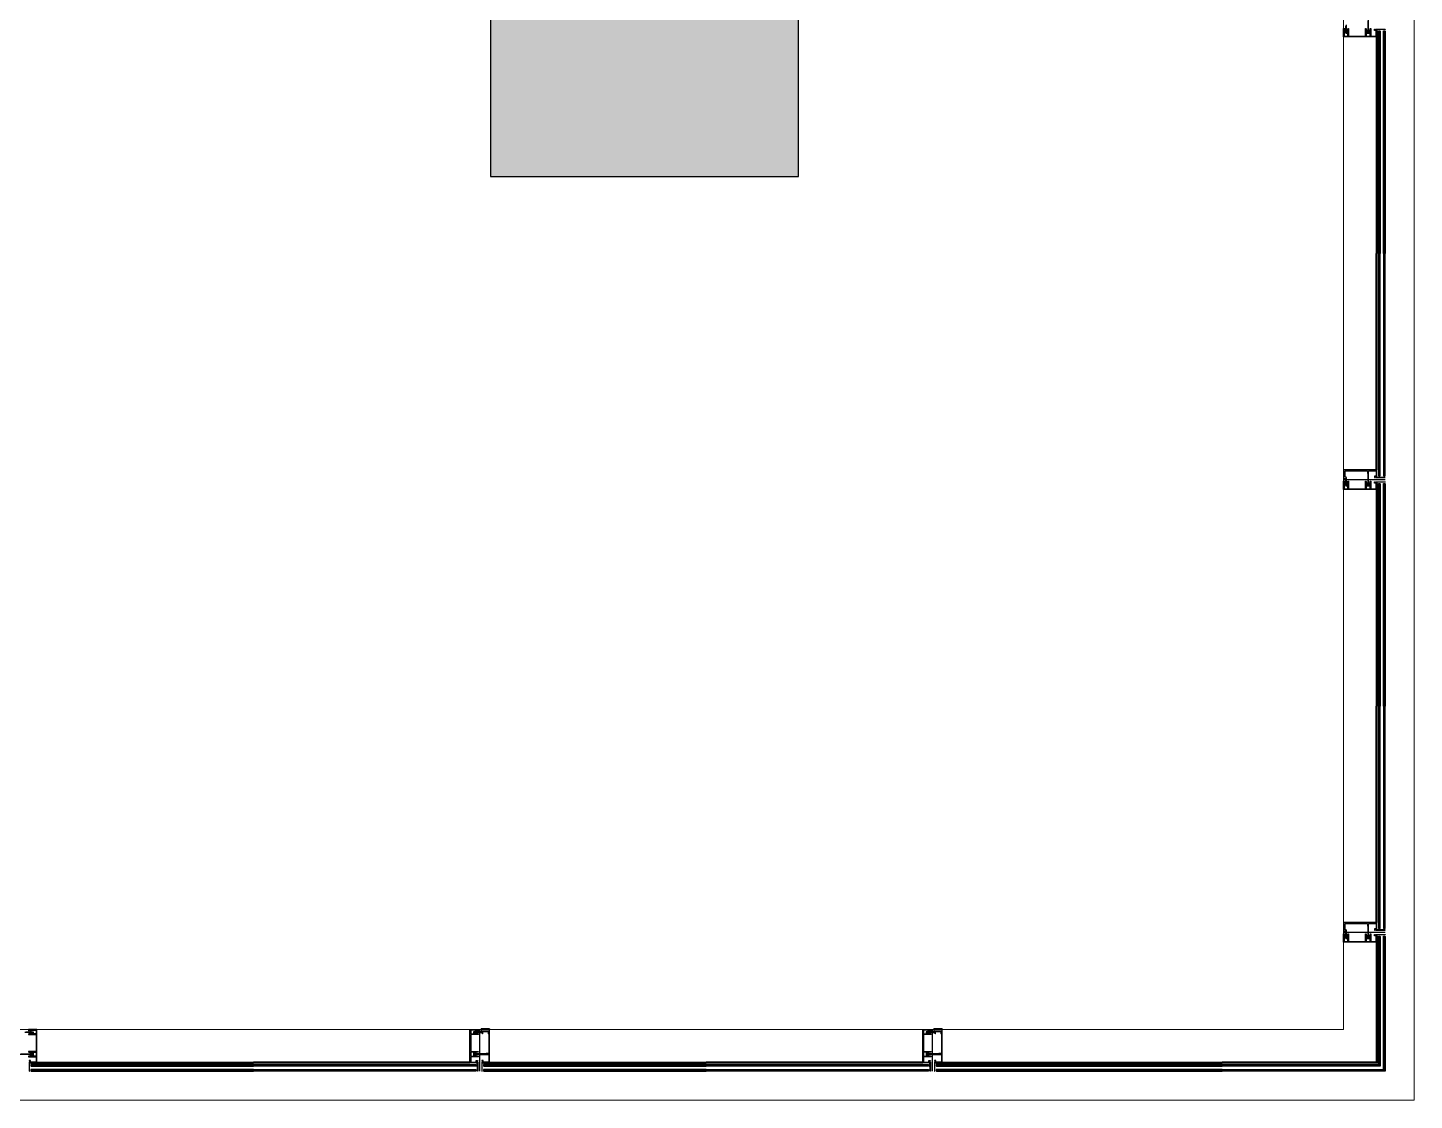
# Model space of a CAD drawing. Header units: metres. Extents: x -224 to -134.4, y 547 to 608.8.
# Drawn here: x -146.93 to -142.428, y 562.469 to 565.952 of the extents above; entities that cross this region are included whole.
import ezdxf

# ---------------------------------------------------------------- set-up
doc = ezdxf.new("R2010")
doc.units = ezdxf.units.M
doc.header["$MEASUREMENT"] = 0
doc.linetypes.add('CENTER', pattern=[50.8, 31.75, -6.35, 6.35, -6.35])
doc.linetypes.add('HIDDEN', pattern=[0.375, 0.25, -0.125])
for name, color, linetype, lineweight in [('06-11-2019 CRUX', 3, 'Continuous', 0), ('A-SELL', 8, 'Continuous', 0), ('CRUX- COLUMN', 6, 'Continuous', 25)]:
    doc.layers.add(name, color=color, linetype=linetype, lineweight=lineweight)
for name, color, linetype in [('A - DOOR', 5, 'Continuous'), ('An Alum', 11, 'Continuous'), ('An Center Line', 1, 'CENTER'), ('An Extra', 8, 'Continuous'), ('An Glass', 5, 'Continuous'), ('GLASS', 142, 'Continuous')]:
    doc.layers.add(name, color=color, linetype=linetype)

# ---------------------------------------------------------------- blocks, each defined once
blk = doc.blocks.new('A$C57D73779')
at = {"layer": 'CRUX- COLUMN', "lineweight": 0}
h = blk.add_hatch(color=129, dxfattribs=at)
h.dxf.hatch_style = 1
h.paths.add_polyline_path([(44.4372, -26.0706), (45.4372, -26.0706), (45.4372, -25.0706), (44.4372, -25.0706)])
at = {"layer": 'CRUX- COLUMN'}
blk.add_lwpolyline([(44.4372, -26.0706), (45.4372, -26.0706), (45.4372, -25.0706), (44.4372, -25.0706)], close=True, dxfattribs=at)
blk = doc.blocks.new('ffgffg')
at = {"color": 8}
for p, q in [((-217.4702, 328.7011), (-217.4688, 328.7011)), ((-217.4688, 328.7083), (-217.4511, 328.7083)), ((-217.4511, 328.7011), (-217.4498, 328.7012)), ((-216.0002, 328.7011), (-215.9989, 328.7011)), ((-215.9989, 328.7083), (-215.9812, 328.7083)), ((-215.9812, 328.7011), (-215.9799, 328.7012))]:
    blk.add_line(p, q, dxfattribs=at)
for points in [[(-217.4498, 328.7012), (-217.4498, 328.71), (-217.4702, 328.71), (-217.4702, 328.7011)], [(-217.4511, 328.7011), (-217.4512, 328.7087), (-217.4688, 328.7087), (-217.4688, 328.7011)], [(-215.9799, 328.7012), (-215.9799, 328.71), (-216.0002, 328.71), (-216.0002, 328.7011)], [(-215.9812, 328.7011), (-215.9812, 328.7087), (-215.9989, 328.7087), (-215.9989, 328.7011)]]:
    blk.add_lwpolyline(points, dxfattribs=at)
at = {"layer": 'An Alum', "color": 8, "linetype": 'HIDDEN', "ltscale": 25}
for p, q in [((-218.8848, 331.9391), (-218.8848, 331.2357)), ((-218.8821, 331.9391), (-218.8821, 331.2357)), ((-218.8848, 330.5323), (-218.8848, 331.2357)), ((-218.8821, 330.5323), (-218.8821, 331.2357)), ((-218.8848, 330.4692), (-218.8848, 329.7658)), ((-218.8821, 330.4692), (-218.8821, 329.7658)), ((-218.8848, 329.0624), (-218.8848, 329.7658)), ((-218.8821, 329.0624), (-218.8821, 329.7658)), ((-218.8848, 328.9992), (-218.8848, 328.6064)), ((-218.8821, 328.9992), (-218.8821, 328.6091)), ((-218.8848, 328.6064), (-218.3816, 328.6064)), ((-218.8821, 328.6091), (-218.3816, 328.6091)), ((-217.4726, 328.6091), (-218.3816, 328.6091)), ((-217.4726, 328.6064), (-218.3816, 328.6064)), ((-217.4095, 328.6091), (-216.7061, 328.6091)), ((-217.4095, 328.6064), (-216.7061, 328.6064)), ((-216.0027, 328.6091), (-216.7061, 328.6091)), ((-216.0027, 328.6064), (-216.7061, 328.6064)), ((-215.9395, 328.6091), (-215.2362, 328.6091)), ((-215.9395, 328.6064), (-215.2362, 328.6064)), ((-214.5328, 328.6091), (-215.2362, 328.6091)), ((-214.5328, 328.6064), (-215.2362, 328.6064))]:
    blk.add_line(p, q, dxfattribs=at)
at = {"layer": 'An Alum', "color": 8, "ltscale": 25}
for p, q in [((-218.8839, 331.9391), (-218.8839, 331.2357)), ((-218.8839, 330.5323), (-218.8839, 331.2357)), ((-218.8839, 330.4692), (-218.8839, 329.7658)), ((-218.8839, 329.0624), (-218.8839, 329.7658)), ((-218.8839, 328.9992), (-218.8839, 328.6073)), ((-218.8839, 328.6073), (-218.3816, 328.6073)), ((-217.4726, 328.6073), (-218.3816, 328.6073)), ((-217.4095, 328.6073), (-216.7061, 328.6073)), ((-216.0027, 328.6073), (-216.7061, 328.6073)), ((-215.9395, 328.6073), (-215.2362, 328.6073)), ((-214.5328, 328.6073), (-215.2362, 328.6073))]:
    blk.add_line(p, q, dxfattribs=at)
at = {"layer": 'An Alum', "color": 8}
for points in [[(-218.7829, 331.9743), (-218.7829, 331.9522, -0.414214), (-218.7847, 331.9504), (-218.7869, 331.9504, -0.414214), (-218.7874, 331.9508), (-218.7874, 331.9531, -0.414214), (-218.7869, 331.9535), (-218.7864, 331.9535, -0.483507), (-218.7861, 331.9532), (-218.7864, 331.9519, 0.487733), (-218.7863, 331.9517), (-218.7847, 331.9517), (-218.7847, 331.958), (-218.7863, 331.958, 0.487733), (-218.7864, 331.9578), (-218.7861, 331.9566, -0.483507), (-218.7864, 331.9562), (-218.7869, 331.9562, -0.414214), (-218.7874, 331.9567), (-218.7874, 331.9594, -0.414214), (-218.7869, 331.9598), (-218.7856, 331.9598, 0.414214), (-218.7851, 331.9603), (-218.7851, 331.9779, -0.414214)], [(-218.8548, 331.9909), (-218.8548, 331.9594), (-218.8526, 331.9594, -0.414214), (-218.8521, 331.9589), (-218.8521, 331.9567, -0.414214), (-218.8526, 331.9562), (-218.8531, 331.9562, -0.4835), (-218.8534, 331.9566), (-218.8531, 331.9578, 0.485622), (-218.8532, 331.958), (-218.8548, 331.958), (-218.8548, 331.9517), (-218.8532, 331.9517, 0.487733), (-218.8531, 331.9519), (-218.8534, 331.9532, -0.4835), (-218.8531, 331.9535), (-218.8526, 331.9535, -0.414214), (-218.8521, 331.9531), (-218.8521, 331.9513, -0.414214), (-218.853, 331.9504), (-218.8589, 331.9504, -0.414214), (-218.8598, 331.9513), (-218.8598, 331.9531, -0.414214), (-218.8593, 331.9535), (-218.8588, 331.9535, -0.4835), (-218.8585, 331.9532), (-218.8588, 331.9519, 0.487733), (-218.8586, 331.9517), (-218.8571, 331.9517), (-218.8571, 331.958), (-218.8586, 331.958, 0.485614), (-218.8588, 331.9578), (-218.8585, 331.9566, -0.4835), (-218.8588, 331.9562), (-218.8593, 331.9562, -0.414214), (-218.8598, 331.9567), (-218.8598, 331.9589, -0.414214), (-218.8593, 331.9594), (-218.8571, 331.9594), (-218.8571, 331.9995, 0.414214)], [(-218.8816, 330.512), (-218.8769, 330.512), (-218.8769, 330.5079, -0.414214), (-218.8773, 330.5075), (-218.8787, 330.5075, -0.414214), (-218.8792, 330.5079), (-218.8792, 330.5086, -0.414214), (-218.8789, 330.5088), (-218.878, 330.5088), (-218.878, 330.5107, 0.414214), (-218.8784, 330.5111), (-218.8822, 330.5111, 0.414214), (-218.8826, 330.5107), (-218.8826, 330.5088), (-218.8816, 330.5088, -0.414214), (-218.8814, 330.5086), (-218.8814, 330.5079, -0.414214), (-218.8819, 330.5075), (-218.911, 330.5075), (-218.911, 330.5084), (-218.8839, 330.5088), (-218.8839, 330.5088), (-218.8839, 330.5314), (-218.8844, 330.5314, -1), (-218.8844, 330.5323), (-218.7766, 330.5323, -0.414214), (-218.7757, 330.5314), (-218.7757, 330.5061, -0.414214), (-218.7766, 330.5052), (-218.782, 330.5052, 0.414214), (-218.7829, 330.5043), (-218.7829, 330.4822, -0.414214), (-218.7847, 330.4804), (-218.7869, 330.4804, -0.414214), (-218.7874, 330.4809), (-218.7874, 330.4831, -0.414214), (-218.7869, 330.4836), (-218.7864, 330.4836, -0.483507), (-218.7861, 330.4833), (-218.7864, 330.482, 0.487733), (-218.7863, 330.4818), (-218.7847, 330.4818), (-218.7847, 330.4881), (-218.7863, 330.4881, 0.487733), (-218.7864, 330.4879), (-218.7861, 330.4866, -0.483507), (-218.7864, 330.4863), (-218.7869, 330.4863, -0.414214), (-218.7874, 330.4867), (-218.7874, 330.4895, -0.414214), (-218.7869, 330.4899), (-218.7856, 330.4899, 0.414214), (-218.7851, 330.4904), (-218.7851, 330.5079, -0.414214), (-218.7842, 330.5088), (-218.782, 330.5088, 0.414214), (-218.7811, 330.5097), (-218.7811, 330.5296, 0.414214), (-218.7815, 330.53), (-218.803, 330.53), (-218.8035, 330.5307), (-218.804, 330.53), (-218.8391, 330.53), (-218.8396, 330.5307), (-218.8401, 330.53), (-218.8535, 330.53, 0.414214), (-218.8539, 330.5296), (-218.8539, 330.5219), (-218.8548, 330.521), (-218.8548, 330.4895), (-218.8526, 330.4895, -0.414214), (-218.8521, 330.489), (-218.8521, 330.4867, -0.414214), (-218.8526, 330.4863), (-218.8531, 330.4863, -0.4835), (-218.8534, 330.4866), (-218.8531, 330.4879, 0.485622), (-218.8532, 330.4881), (-218.8548, 330.4881), (-218.8548, 330.4818), (-218.8532, 330.4818, 0.487733), (-218.8531, 330.482), (-218.8534, 330.4833, -0.4835), (-218.8531, 330.4836), (-218.8526, 330.4836, -0.414214), (-218.8521, 330.4831), (-218.8521, 330.4813, -0.414214), (-218.853, 330.4804), (-218.8589, 330.4804, -0.414214), (-218.8598, 330.4813), (-218.8598, 330.4831, -0.414214), (-218.8593, 330.4836), (-218.8588, 330.4836, -0.4835), (-218.8585, 330.4833), (-218.8588, 330.482, 0.487733), (-218.8586, 330.4818), (-218.8571, 330.4818), (-218.8571, 330.4881), (-218.8586, 330.4881, 0.485614), (-218.8588, 330.4879), (-218.8585, 330.4866, -0.4835), (-218.8588, 330.4863), (-218.8593, 330.4863, -0.414214), (-218.8598, 330.4867), (-218.8598, 330.489, -0.414214), (-218.8593, 330.4895), (-218.8571, 330.4895), (-218.8571, 330.5296, 0.414214), (-218.8575, 330.53), (-218.8707, 330.53), (-218.8712, 330.5307), (-218.8717, 330.53), (-218.8816, 330.53), (-218.8816, 330.512)], [(-218.8816, 329.0421), (-218.8769, 329.0421), (-218.8769, 329.038, -0.414214), (-218.8773, 329.0376), (-218.8787, 329.0376, -0.414214), (-218.8792, 329.038), (-218.8792, 329.0387, -0.414214), (-218.8789, 329.0389), (-218.878, 329.0389), (-218.878, 329.0408, 0.414214), (-218.8784, 329.0412), (-218.8822, 329.0412, 0.414214), (-218.8826, 329.0408), (-218.8826, 329.0389), (-218.8816, 329.0389, -0.414214), (-218.8814, 329.0387), (-218.8814, 329.038, -0.414214), (-218.8819, 329.0376), (-218.911, 329.0376), (-218.911, 329.0385), (-218.8839, 329.0389), (-218.8839, 329.0389), (-218.8839, 329.0615), (-218.8844, 329.0615, -1), (-218.8844, 329.0624), (-218.7766, 329.0624, -0.414214), (-218.7757, 329.0615), (-218.7757, 329.0362, -0.414214), (-218.7766, 329.0353), (-218.782, 329.0353, 0.414214), (-218.7829, 329.0344), (-218.7829, 329.0123, -0.414214), (-218.7847, 329.0105), (-218.7869, 329.0105, -0.414214), (-218.7874, 329.011), (-218.7874, 329.0132, -0.414214), (-218.7869, 329.0137), (-218.7864, 329.0137, -0.483507), (-218.7861, 329.0133), (-218.7864, 329.0121, 0.487733), (-218.7863, 329.0119), (-218.7847, 329.0119), (-218.7847, 329.0182), (-218.7863, 329.0182, 0.487733), (-218.7864, 329.0179), (-218.7861, 329.0167, -0.483507), (-218.7864, 329.0164), (-218.7869, 329.0164, -0.414214), (-218.7874, 329.0168), (-218.7874, 329.0195, -0.414214), (-218.7869, 329.02), (-218.7856, 329.02, 0.414214), (-218.7851, 329.0204), (-218.7851, 329.038, -0.414214), (-218.7842, 329.0389), (-218.782, 329.0389, 0.414214), (-218.7811, 329.0398), (-218.7811, 329.0597, 0.414214), (-218.7815, 329.0601), (-218.803, 329.0601), (-218.8035, 329.0608), (-218.804, 329.0601), (-218.8391, 329.0601), (-218.8396, 329.0608), (-218.8401, 329.0601), (-218.8535, 329.0601, 0.414214), (-218.8539, 329.0597), (-218.8539, 329.052), (-218.8548, 329.0511), (-218.8548, 329.0195), (-218.8526, 329.0195, -0.414214), (-218.8521, 329.0191), (-218.8521, 329.0168, -0.414214), (-218.8526, 329.0164), (-218.8531, 329.0164, -0.4835), (-218.8534, 329.0167), (-218.8531, 329.0179, 0.485622), (-218.8532, 329.0182), (-218.8548, 329.0182), (-218.8548, 329.0119), (-218.8532, 329.0119, 0.487733), (-218.8531, 329.0121), (-218.8534, 329.0133, -0.4835), (-218.8531, 329.0137), (-218.8526, 329.0137, -0.414214), (-218.8521, 329.0132), (-218.8521, 329.0114, -0.414214), (-218.853, 329.0105), (-218.8589, 329.0105, -0.414214), (-218.8598, 329.0114), (-218.8598, 329.0132, -0.414214), (-218.8593, 329.0137), (-218.8588, 329.0137, -0.4835), (-218.8585, 329.0133), (-218.8588, 329.0121, 0.487733), (-218.8586, 329.0119), (-218.8571, 329.0119), (-218.8571, 329.0182), (-218.8586, 329.0182, 0.485614), (-218.8588, 329.0179), (-218.8585, 329.0167, -0.4835), (-218.8588, 329.0164), (-218.8593, 329.0164, -0.414214), (-218.8598, 329.0168), (-218.8598, 329.0191, -0.414214), (-218.8593, 329.0195), (-218.8571, 329.0195), (-218.8571, 329.0597, 0.414214), (-218.8575, 329.0601), (-218.8707, 329.0601), (-218.8712, 329.0608), (-218.8717, 329.0601), (-218.8816, 329.0601), (-218.8816, 329.0421)], [(-217.4523, 328.6095), (-217.4523, 328.6143), (-217.4483, 328.6143, -0.414214), (-217.4478, 328.6138), (-217.4478, 328.6124, -0.414214), (-217.4483, 328.612), (-217.4489, 328.612, -0.414214), (-217.4492, 328.6122), (-217.4492, 328.6131), (-217.4511, 328.6131, 0.414214), (-217.4514, 328.6128), (-217.4514, 328.609, 0.414214), (-217.4511, 328.6086), (-217.4492, 328.6086), (-217.4492, 328.6095, -0.414214), (-217.4489, 328.6097), (-217.4483, 328.6097, -0.414214), (-217.4478, 328.6093), (-217.4478, 328.5802), (-217.4487, 328.5802), (-217.4492, 328.6073), (-217.4492, 328.6073), (-217.4717, 328.6073), (-217.4717, 328.6068, -1), (-217.4726, 328.6068), (-217.4726, 328.7146, -0.414214), (-217.4717, 328.7155), (-217.4465, 328.7155, -0.414214), (-217.4456, 328.7146), (-217.4456, 328.7092, 0.414214), (-217.4447, 328.7083), (-217.4226, 328.7083, -0.414214), (-217.4207, 328.7065), (-217.4207, 328.7042, -0.414214), (-217.4212, 328.7038), (-217.4235, 328.7038, -0.414214), (-217.4239, 328.7042), (-217.4239, 328.7048, -0.483507), (-217.4236, 328.705), (-217.4223, 328.7047, 0.487733), (-217.4221, 328.7049), (-217.4221, 328.7065), (-217.4284, 328.7065), (-217.4284, 328.7049, 0.487733), (-217.4282, 328.7047), (-217.4269, 328.705, -0.483507), (-217.4266, 328.7048), (-217.4266, 328.7042, -0.414214), (-217.4271, 328.7038), (-217.4298, 328.7038, -0.414214), (-217.4302, 328.7042), (-217.4302, 328.7056, 0.414214), (-217.4307, 328.706), (-217.4483, 328.706, -0.414214), (-217.4492, 328.7069), (-217.4492, 328.7092, 0.414214), (-217.4501, 328.7101), (-217.4699, 328.7101, 0.414214), (-217.4704, 328.7096), (-217.4704, 328.6882), (-217.471, 328.6876), (-217.4704, 328.6871), (-217.4704, 328.6521), (-217.471, 328.6516), (-217.4704, 328.651), (-217.4704, 328.6377, 0.414214), (-217.4699, 328.6372), (-217.4622, 328.6372), (-217.4613, 328.6363), (-217.4298, 328.6363), (-217.4298, 328.6386, -0.414214), (-217.4293, 328.6391), (-217.4271, 328.6391, -0.414214), (-217.4266, 328.6386), (-217.4266, 328.6381, -0.4835), (-217.4269, 328.6378), (-217.4282, 328.6381, 0.485622), (-217.4284, 328.6379), (-217.4284, 328.6363), (-217.4221, 328.6363), (-217.4221, 328.6379, 0.487733), (-217.4223, 328.6381), (-217.4236, 328.6378, -0.4835), (-217.4239, 328.6381), (-217.4239, 328.6386, -0.414214), (-217.4235, 328.6391), (-217.4216, 328.6391, -0.414214), (-217.4207, 328.6381), (-217.4207, 328.6323, -0.414214), (-217.4216, 328.6314), (-217.4235, 328.6314, -0.414214), (-217.4239, 328.6318), (-217.4239, 328.6324, -0.4835), (-217.4236, 328.6326), (-217.4223, 328.6323, 0.487733), (-217.4221, 328.6325), (-217.4221, 328.6341), (-217.4284, 328.6341), (-217.4284, 328.6325, 0.485614), (-217.4282, 328.6323), (-217.4269, 328.6326, -0.4835), (-217.4266, 328.6324), (-217.4266, 328.6318, -0.414214), (-217.4271, 328.6314), (-217.4293, 328.6314, -0.414214), (-217.4298, 328.6318), (-217.4298, 328.6341), (-217.4699, 328.6341, 0.414214), (-217.4704, 328.6336), (-217.4704, 328.6205), (-217.471, 328.62), (-217.4704, 328.6195), (-217.4704, 328.6095), (-217.4523, 328.6095)], [(-215.9824, 328.6095), (-215.9824, 328.6143), (-215.9783, 328.6143, -0.414214), (-215.9779, 328.6138), (-215.9779, 328.6124, -0.414214), (-215.9783, 328.612), (-215.979, 328.612, -0.414214), (-215.9792, 328.6122), (-215.9792, 328.6131), (-215.9811, 328.6131, 0.414214), (-215.9815, 328.6128), (-215.9815, 328.609, 0.414214), (-215.9811, 328.6086), (-215.9792, 328.6086), (-215.9792, 328.6095, -0.414214), (-215.979, 328.6097), (-215.9783, 328.6097, -0.414214), (-215.9779, 328.6093), (-215.9779, 328.5802), (-215.9788, 328.5802), (-215.9792, 328.6073), (-215.9792, 328.6073), (-216.0018, 328.6073), (-216.0018, 328.6068, -1), (-216.0027, 328.6068), (-216.0027, 328.7146, -0.414214), (-216.0018, 328.7155), (-215.9765, 328.7155, -0.414214), (-215.9756, 328.7146), (-215.9756, 328.7092, 0.414214), (-215.9747, 328.7083), (-215.9526, 328.7083, -0.414214), (-215.9508, 328.7065), (-215.9508, 328.7042, -0.414214), (-215.9513, 328.7038), (-215.9535, 328.7038, -0.414214), (-215.954, 328.7042), (-215.954, 328.7048, -0.483507), (-215.9536, 328.705), (-215.9524, 328.7047, 0.487733), (-215.9522, 328.7049), (-215.9522, 328.7065), (-215.9585, 328.7065), (-215.9585, 328.7049, 0.487733), (-215.9583, 328.7047), (-215.957, 328.705, -0.483507), (-215.9567, 328.7048), (-215.9567, 328.7042, -0.414214), (-215.9571, 328.7038), (-215.9598, 328.7038, -0.414214), (-215.9603, 328.7042), (-215.9603, 328.7056, 0.414214), (-215.9607, 328.706), (-215.9783, 328.706, -0.414214), (-215.9792, 328.7069), (-215.9792, 328.7092, 0.414214), (-215.9801, 328.7101), (-216, 328.7101, 0.414214), (-216.0004, 328.7096), (-216.0004, 328.6882), (-216.0011, 328.6876), (-216.0004, 328.6871), (-216.0004, 328.6521), (-216.0011, 328.6516), (-216.0004, 328.651), (-216.0004, 328.6377, 0.414214), (-216, 328.6372), (-215.9923, 328.6372), (-215.9914, 328.6363), (-215.9598, 328.6363), (-215.9598, 328.6386, -0.414214), (-215.9594, 328.6391), (-215.9571, 328.6391, -0.414214), (-215.9567, 328.6386), (-215.9567, 328.6381, -0.4835), (-215.957, 328.6378), (-215.9583, 328.6381, 0.485622), (-215.9585, 328.6379), (-215.9585, 328.6363), (-215.9522, 328.6363), (-215.9522, 328.6379, 0.487733), (-215.9524, 328.6381), (-215.9536, 328.6378, -0.4835), (-215.954, 328.6381), (-215.954, 328.6386, -0.414214), (-215.9535, 328.6391), (-215.9517, 328.6391, -0.414214), (-215.9508, 328.6381), (-215.9508, 328.6323, -0.414214), (-215.9517, 328.6314), (-215.9535, 328.6314, -0.414214), (-215.954, 328.6318), (-215.954, 328.6324, -0.4835), (-215.9536, 328.6326), (-215.9524, 328.6323, 0.487733), (-215.9522, 328.6325), (-215.9522, 328.6341), (-215.9585, 328.6341), (-215.9585, 328.6325, 0.485614), (-215.9583, 328.6323), (-215.957, 328.6326, -0.4835), (-215.9567, 328.6324), (-215.9567, 328.6318, -0.414214), (-215.9571, 328.6314), (-215.9594, 328.6314, -0.414214), (-215.9598, 328.6318), (-215.9598, 328.6341), (-216, 328.6341, 0.414214), (-216.0004, 328.6336), (-216.0004, 328.6205), (-216.0011, 328.62), (-216.0004, 328.6195), (-216.0004, 328.6095), (-215.9824, 328.6095)], [(-214.4976, 328.7083), (-214.5197, 328.7083, 0.414214), (-214.5215, 328.7065), (-214.5215, 328.7042, 0.414214), (-214.521, 328.7038), (-214.5188, 328.7038, 0.414214), (-214.5183, 328.7042), (-214.5183, 328.7048, 0.483507), (-214.5187, 328.705), (-214.5199, 328.7047, -0.487733), (-214.5201, 328.7049), (-214.5201, 328.7065), (-214.5138, 328.7065), (-214.5138, 328.7049, -0.487733), (-214.514, 328.7047), (-214.5153, 328.705, 0.483507), (-214.5156, 328.7048), (-214.5156, 328.7042, 0.414214), (-214.5152, 328.7038), (-214.5125, 328.7038, 0.414214), (-214.512, 328.7042), (-214.512, 328.7056, -0.414214), (-214.5116, 328.706), (-214.494, 328.706, 0.414214)], [(-214.4809, 328.6363), (-214.5125, 328.6363), (-214.5125, 328.6386, 0.414214), (-214.5129, 328.6391), (-214.5152, 328.6391, 0.414214), (-214.5156, 328.6386), (-214.5156, 328.6381, 0.4835), (-214.5153, 328.6378), (-214.514, 328.6381, -0.485622), (-214.5138, 328.6379), (-214.5138, 328.6363), (-214.5201, 328.6363), (-214.5201, 328.6379, -0.487733), (-214.5199, 328.6381), (-214.5187, 328.6378, 0.4835), (-214.5183, 328.6381), (-214.5183, 328.6386, 0.414214), (-214.5188, 328.6391), (-214.5206, 328.6391, 0.414214), (-214.5215, 328.6381), (-214.5215, 328.6323, 0.414214), (-214.5206, 328.6314), (-214.5188, 328.6314, 0.414214), (-214.5183, 328.6318), (-214.5183, 328.6324, 0.4835), (-214.5187, 328.6326), (-214.5199, 328.6323, -0.487733), (-214.5201, 328.6325), (-214.5201, 328.6341), (-214.5138, 328.6341), (-214.5138, 328.6325, -0.485614), (-214.514, 328.6323), (-214.5153, 328.6326, 0.4835), (-214.5156, 328.6324), (-214.5156, 328.6318, 0.414214), (-214.5152, 328.6314), (-214.5129, 328.6314, 0.414214), (-214.5125, 328.6318), (-214.5125, 328.6341), (-214.4723, 328.6341, -0.414214)]]:
    blk.add_lwpolyline(points, format="xyb", dxfattribs=at)
for points in [[(-218.8839, 331.94), (-218.8844, 331.94, 1), (-218.8844, 331.9391), (-218.7766, 331.9391, 0.414214), (-218.7757, 331.94), (-218.7757, 331.9652, 0.414214), (-218.7766, 331.9661), (-218.7802, 331.9661, 0.414214), (-218.7806, 331.9657), (-218.7806, 331.9634, 0.414214), (-218.7802, 331.963), (-218.7796, 331.963, 0.483507), (-218.7794, 331.9633), (-218.7797, 331.9646, -0.003419), (-218.7797, 331.9646), (-218.7797, 331.9648), (-218.7779, 331.9648), (-218.7779, 331.9585), (-218.7795, 331.9585, -0.487733), (-218.7797, 331.9587), (-218.7794, 331.9599, 0.483507), (-218.7796, 331.9603), (-218.7802, 331.9603, 0.414214), (-218.7806, 331.9598), (-218.7806, 331.9571, 0.414214), (-218.7802, 331.9567), (-218.7784, 331.9567, -0.414214), (-218.7779, 331.9562), (-218.7779, 331.9418, -0.414214), (-218.7784, 331.9413), (-218.7892, 331.9413, -0.414214), (-218.7896, 331.9418), (-218.7896, 331.9634, 0.065543), (-218.7897, 331.9639), (-218.7901, 331.9653, 1), (-218.7923, 331.9647), (-218.792, 331.9636, -0.065543), (-218.7919, 331.9631), (-218.7919, 331.9418, -0.414214), (-218.7923, 331.9413), (-218.803, 331.9413), (-218.8035, 331.9407), (-218.804, 331.9413), (-218.8391, 331.9413), (-218.8396, 331.9407), (-218.8401, 331.9413), (-218.8471, 331.9413, -0.414214), (-218.8476, 331.9418), (-218.8476, 331.9631, -0.065543), (-218.8475, 331.9636), (-218.8472, 331.9647, 1), (-218.8494, 331.9653), (-218.8498, 331.9639, 0.065543), (-218.8499, 331.9634), (-218.8499, 331.9418, -0.414214), (-218.8503, 331.9413), (-218.8616, 331.9413, -0.414214), (-218.862, 331.9418), (-218.862, 331.9634, 0.065543), (-218.8621, 331.9639), (-218.8625, 331.9653, 1), (-218.8647, 331.9647), (-218.8643, 331.9636, -0.065543), (-218.8643, 331.9631), (-218.8643, 331.9418, -0.414214), (-218.8647, 331.9413), (-218.8707, 331.9413), (-218.8712, 331.9407), (-218.8717, 331.9413), (-218.8816, 331.9413), (-218.8816, 331.9594), (-218.8769, 331.9594), (-218.8769, 331.9634, 0.414214), (-218.8773, 331.9639), (-218.8787, 331.9639, 0.414214), (-218.8792, 331.9634), (-218.8792, 331.9628, 0.414214), (-218.8789, 331.9625), (-218.878, 331.9625), (-218.878, 331.9606, -0.414214), (-218.8784, 331.9603), (-218.8822, 331.9603, -0.414214), (-218.8826, 331.9606), (-218.8826, 331.9625), (-218.8816, 331.9625, 0.414214), (-218.8814, 331.9628), (-218.8814, 331.9634, 0.414214), (-218.8819, 331.9639), (-218.911, 331.9639), (-218.911, 331.963), (-218.8839, 331.9625), (-218.8839, 331.9594)], [(-218.8839, 330.4701), (-218.8844, 330.4701, 1), (-218.8844, 330.4692), (-218.7766, 330.4692, 0.414214), (-218.7757, 330.4701), (-218.7757, 330.4953, 0.414214), (-218.7766, 330.4962), (-218.7802, 330.4962, 0.414214), (-218.7806, 330.4958), (-218.7806, 330.4935, 0.414214), (-218.7802, 330.4931), (-218.7796, 330.4931, 0.483507), (-218.7794, 330.4934), (-218.7797, 330.4946, -0.003419), (-218.7797, 330.4946), (-218.7797, 330.4949), (-218.7779, 330.4949), (-218.7779, 330.4885), (-218.7795, 330.4885, -0.487733), (-218.7797, 330.4888), (-218.7794, 330.49, 0.483507), (-218.7796, 330.4904), (-218.7802, 330.4904, 0.414214), (-218.7806, 330.4899), (-218.7806, 330.4872, 0.414214), (-218.7802, 330.4867), (-218.7784, 330.4867, -0.414214), (-218.7779, 330.4863), (-218.7779, 330.4719, -0.414214), (-218.7784, 330.4714), (-218.7892, 330.4714, -0.414214), (-218.7896, 330.4719), (-218.7896, 330.4935, 0.065543), (-218.7897, 330.4939), (-218.7901, 330.4954, 1), (-218.7923, 330.4948), (-218.792, 330.4936, -0.065543), (-218.7919, 330.4932), (-218.7919, 330.4719, -0.414214), (-218.7923, 330.4714), (-218.803, 330.4714), (-218.8035, 330.4707), (-218.804, 330.4714), (-218.8391, 330.4714), (-218.8396, 330.4707), (-218.8401, 330.4714), (-218.8471, 330.4714, -0.414214), (-218.8476, 330.4719), (-218.8476, 330.4932, -0.065543), (-218.8475, 330.4936), (-218.8472, 330.4948, 1), (-218.8494, 330.4954), (-218.8498, 330.4939, 0.065543), (-218.8499, 330.4935), (-218.8499, 330.4719, -0.414214), (-218.8503, 330.4714), (-218.8616, 330.4714, -0.414214), (-218.862, 330.4719), (-218.862, 330.4935, 0.065543), (-218.8621, 330.4939), (-218.8625, 330.4954, 1), (-218.8647, 330.4948), (-218.8643, 330.4936, -0.065543), (-218.8643, 330.4932), (-218.8643, 330.4719, -0.414214), (-218.8647, 330.4714), (-218.8707, 330.4714), (-218.8712, 330.4707), (-218.8717, 330.4714), (-218.8816, 330.4714), (-218.8816, 330.4894), (-218.8769, 330.4894), (-218.8769, 330.4935, 0.414214), (-218.8773, 330.494), (-218.8787, 330.494, 0.414214), (-218.8792, 330.4935), (-218.8792, 330.4928, 0.414214), (-218.8789, 330.4926), (-218.878, 330.4926), (-218.878, 330.4907, -0.414214), (-218.8784, 330.4903), (-218.8822, 330.4903, -0.414214), (-218.8826, 330.4907), (-218.8826, 330.4926), (-218.8816, 330.4926, 0.414214), (-218.8814, 330.4928), (-218.8814, 330.4935, 0.414214), (-218.8819, 330.494), (-218.911, 330.494), (-218.911, 330.4931), (-218.8839, 330.4926), (-218.8839, 330.4894)], [(-218.8839, 329.0001), (-218.8844, 329.0001, 1), (-218.8844, 328.9992), (-218.7766, 328.9992, 0.414214), (-218.7757, 329.0001), (-218.7757, 329.0254, 0.414214), (-218.7766, 329.0263), (-218.7802, 329.0263, 0.414214), (-218.7806, 329.0258), (-218.7806, 329.0236, 0.414214), (-218.7802, 329.0231), (-218.7796, 329.0231, 0.483507), (-218.7794, 329.0235), (-218.7797, 329.0247, -0.003419), (-218.7797, 329.0247), (-218.7797, 329.0249), (-218.7779, 329.0249), (-218.7779, 329.0186), (-218.7795, 329.0186, -0.487733), (-218.7797, 329.0188), (-218.7794, 329.0201, 0.483507), (-218.7796, 329.0204), (-218.7802, 329.0204, 0.414214), (-218.7806, 329.02), (-218.7806, 329.0173, 0.414214), (-218.7802, 329.0168), (-218.7784, 329.0168, -0.414214), (-218.7779, 329.0164), (-218.7779, 329.0019, -0.414214), (-218.7784, 329.0015), (-218.7892, 329.0015, -0.414214), (-218.7896, 329.0019), (-218.7896, 329.0235, 0.065543), (-218.7897, 329.024), (-218.7901, 329.0255, 1), (-218.7923, 329.0249), (-218.792, 329.0237, -0.065543), (-218.7919, 329.0233), (-218.7919, 329.0019, -0.414214), (-218.7923, 329.0015), (-218.803, 329.0015), (-218.8035, 329.0008), (-218.804, 329.0015), (-218.8391, 329.0015), (-218.8396, 329.0008), (-218.8401, 329.0015), (-218.8471, 329.0015, -0.414214), (-218.8476, 329.0019), (-218.8476, 329.0233, -0.065543), (-218.8475, 329.0237), (-218.8472, 329.0249, 1), (-218.8494, 329.0255), (-218.8498, 329.024, 0.065543), (-218.8499, 329.0235), (-218.8499, 329.0019, -0.414214), (-218.8503, 329.0015), (-218.8616, 329.0015, -0.414214), (-218.862, 329.0019), (-218.862, 329.0235, 0.065543), (-218.8621, 329.024), (-218.8625, 329.0255, 1), (-218.8647, 329.0249), (-218.8643, 329.0237, -0.065543), (-218.8643, 329.0233), (-218.8643, 329.0019, -0.414214), (-218.8647, 329.0015), (-218.8707, 329.0015), (-218.8712, 329.0008), (-218.8717, 329.0015), (-218.8816, 329.0015), (-218.8816, 329.0195), (-218.8769, 329.0195), (-218.8769, 329.0236, 0.414214), (-218.8773, 329.024), (-218.8787, 329.024, 0.414214), (-218.8792, 329.0236), (-218.8792, 329.0229, 0.414214), (-218.8789, 329.0227), (-218.878, 329.0227), (-218.878, 329.0208, -0.414214), (-218.8784, 329.0204), (-218.8822, 329.0204, -0.414214), (-218.8826, 329.0208), (-218.8826, 329.0227), (-218.8816, 329.0227, 0.414214), (-218.8814, 329.0229), (-218.8814, 329.0236, 0.414214), (-218.8819, 329.024), (-218.911, 329.024), (-218.911, 329.0231), (-218.8839, 329.0227), (-218.8839, 329.0195)], [(-217.4104, 328.6073), (-217.4104, 328.6068, 1), (-217.4095, 328.6068), (-217.4095, 328.7146, 0.414214), (-217.4104, 328.7155), (-217.4356, 328.7155, 0.414214), (-217.4365, 328.7146), (-217.4365, 328.711, 0.414214), (-217.4361, 328.7105), (-217.4338, 328.7105, 0.414214), (-217.4334, 328.711), (-217.4334, 328.7115, 0.483507), (-217.4337, 328.7118), (-217.435, 328.7115, -0.003419), (-217.435, 328.7115), (-217.4352, 328.7114), (-217.4352, 328.7132), (-217.4289, 328.7132), (-217.4289, 328.7117, -0.487733), (-217.4291, 328.7115), (-217.4303, 328.7118, 0.483507), (-217.4307, 328.7115), (-217.4307, 328.711, 0.414214), (-217.4302, 328.7105), (-217.4275, 328.7105, 0.414214), (-217.4271, 328.711), (-217.4271, 328.7128, -0.414214), (-217.4266, 328.7132), (-217.4122, 328.7132, -0.414214), (-217.4117, 328.7128), (-217.4117, 328.702, -0.414214), (-217.4122, 328.7015), (-217.4338, 328.7015, 0.065543), (-217.4343, 328.7015), (-217.4357, 328.7011, 1), (-217.4351, 328.6989), (-217.434, 328.6992, -0.065543), (-217.4335, 328.6993), (-217.4122, 328.6993, -0.414214), (-217.4117, 328.6988), (-217.4117, 328.6882), (-217.411, 328.6876), (-217.4117, 328.6871), (-217.4117, 328.6521), (-217.411, 328.6516), (-217.4117, 328.651), (-217.4117, 328.644, -0.414214), (-217.4122, 328.6436), (-217.4335, 328.6436, -0.065543), (-217.434, 328.6436), (-217.4351, 328.6439, 1), (-217.4357, 328.6418), (-217.4343, 328.6414, 0.065543), (-217.4338, 328.6413), (-217.4122, 328.6413, -0.414214), (-217.4117, 328.6409), (-217.4117, 328.6296, -0.414214), (-217.4122, 328.6291), (-217.4338, 328.6291, 0.065543), (-217.4343, 328.6291), (-217.4357, 328.6287, 1), (-217.4351, 328.6265), (-217.434, 328.6268, -0.065543), (-217.4335, 328.6269), (-217.4122, 328.6269, -0.414214), (-217.4117, 328.6264), (-217.4117, 328.6205), (-217.411, 328.62), (-217.4117, 328.6195), (-217.4117, 328.6095), (-217.4298, 328.6095), (-217.4298, 328.6143), (-217.4338, 328.6143, 0.414214), (-217.4343, 328.6138), (-217.4343, 328.6124, 0.414214), (-217.4338, 328.612), (-217.4331, 328.612, 0.414214), (-217.4329, 328.6122), (-217.4329, 328.6131), (-217.431, 328.6131, -0.414214), (-217.4307, 328.6128), (-217.4307, 328.609, -0.414214), (-217.431, 328.6086), (-217.4329, 328.6086), (-217.4329, 328.6095, 0.414214), (-217.4331, 328.6097), (-217.4338, 328.6097, 0.414214), (-217.4343, 328.6093), (-217.4343, 328.5802), (-217.4334, 328.5802), (-217.4329, 328.6073), (-217.4298, 328.6073)], [(-215.9404, 328.6073), (-215.9404, 328.6068, 1), (-215.9395, 328.6068), (-215.9395, 328.7146, 0.414214), (-215.9404, 328.7155), (-215.9657, 328.7155, 0.414214), (-215.9666, 328.7146), (-215.9666, 328.711, 0.414214), (-215.9662, 328.7105), (-215.9639, 328.7105, 0.414214), (-215.9634, 328.711), (-215.9634, 328.7115, 0.483507), (-215.9638, 328.7118), (-215.965, 328.7115, -0.003419), (-215.965, 328.7115), (-215.9653, 328.7114), (-215.9653, 328.7132), (-215.9589, 328.7132), (-215.9589, 328.7117, -0.487733), (-215.9592, 328.7115), (-215.9604, 328.7118, 0.483507), (-215.9607, 328.7115), (-215.9607, 328.711, 0.414214), (-215.9603, 328.7105), (-215.9576, 328.7105, 0.414214), (-215.9571, 328.711), (-215.9571, 328.7128, -0.414214), (-215.9567, 328.7132), (-215.9422, 328.7132, -0.414214), (-215.9418, 328.7128), (-215.9418, 328.702, -0.414214), (-215.9422, 328.7015), (-215.9639, 328.7015, 0.065543), (-215.9643, 328.7015), (-215.9658, 328.7011, 1), (-215.9652, 328.6989), (-215.964, 328.6992, -0.065543), (-215.9636, 328.6993), (-215.9422, 328.6993, -0.414214), (-215.9418, 328.6988), (-215.9418, 328.6882), (-215.9411, 328.6876), (-215.9418, 328.6871), (-215.9418, 328.6521), (-215.9411, 328.6516), (-215.9418, 328.651), (-215.9418, 328.644, -0.414214), (-215.9422, 328.6436), (-215.9636, 328.6436, -0.065543), (-215.964, 328.6436), (-215.9652, 328.6439, 1), (-215.9658, 328.6418), (-215.9643, 328.6414, 0.065543), (-215.9639, 328.6413), (-215.9422, 328.6413, -0.414214), (-215.9418, 328.6409), (-215.9418, 328.6296, -0.414214), (-215.9422, 328.6291), (-215.9639, 328.6291, 0.065543), (-215.9643, 328.6291), (-215.9658, 328.6287, 1), (-215.9652, 328.6265), (-215.964, 328.6268, -0.065543), (-215.9636, 328.6269), (-215.9422, 328.6269, -0.414214), (-215.9418, 328.6264), (-215.9418, 328.6205), (-215.9411, 328.62), (-215.9418, 328.6195), (-215.9418, 328.6095), (-215.9598, 328.6095), (-215.9598, 328.6143), (-215.9639, 328.6143, 0.414214), (-215.9644, 328.6138), (-215.9644, 328.6124, 0.414214), (-215.9639, 328.612), (-215.9632, 328.612, 0.414214), (-215.963, 328.6122), (-215.963, 328.6131), (-215.9611, 328.6131, -0.414214), (-215.9607, 328.6128), (-215.9607, 328.609, -0.414214), (-215.9611, 328.6086), (-215.963, 328.6086), (-215.963, 328.6095, 0.414214), (-215.9632, 328.6097), (-215.9639, 328.6097, 0.414214), (-215.9644, 328.6093), (-215.9644, 328.5802), (-215.9634, 328.5802), (-215.963, 328.6073), (-215.9598, 328.6073)], [(-214.5319, 328.6073), (-214.5319, 328.6068, -1), (-214.5328, 328.6068), (-214.5328, 328.7146, -0.414214), (-214.5319, 328.7155), (-214.5066, 328.7155, -0.414214), (-214.5057, 328.7146), (-214.5057, 328.711, -0.414214), (-214.5062, 328.7105), (-214.5084, 328.7105, -0.414214), (-214.5089, 328.711), (-214.5089, 328.7115, -0.483507), (-214.5085, 328.7118), (-214.5073, 328.7115, 0.003419), (-214.5073, 328.7115), (-214.5071, 328.7114), (-214.5071, 328.7132), (-214.5134, 328.7132), (-214.5134, 328.7117, 0.487733), (-214.5131, 328.7115), (-214.5119, 328.7118, -0.483507), (-214.5116, 328.7115), (-214.5116, 328.711, -0.414214), (-214.512, 328.7105), (-214.5147, 328.7105, -0.414214), (-214.5152, 328.711), (-214.5152, 328.7128, 0.414214), (-214.5156, 328.7132), (-214.5301, 328.7132, 0.414214), (-214.5305, 328.7128), (-214.5305, 328.702, 0.414214), (-214.5301, 328.7015), (-214.5084, 328.7015, -0.065543), (-214.508, 328.7015), (-214.5065, 328.7011, -1), (-214.5071, 328.6989), (-214.5083, 328.6992, 0.065543), (-214.5087, 328.6993), (-214.5301, 328.6993, 0.414214), (-214.5305, 328.6988), (-214.5305, 328.6882), (-214.5312, 328.6876), (-214.5305, 328.6871), (-214.5305, 328.6521), (-214.5312, 328.6516), (-214.5305, 328.651), (-214.5305, 328.644, 0.414214), (-214.5301, 328.6436), (-214.5087, 328.6436, 0.065543), (-214.5083, 328.6436), (-214.5071, 328.6439, -1), (-214.5065, 328.6418), (-214.508, 328.6414, -0.065543), (-214.5084, 328.6413), (-214.5301, 328.6413, 0.414214), (-214.5305, 328.6409), (-214.5305, 328.6296, 0.414214), (-214.5301, 328.6291), (-214.5084, 328.6291, -0.065543), (-214.508, 328.6291), (-214.5065, 328.6287, -1), (-214.5071, 328.6265), (-214.5083, 328.6268, 0.065543), (-214.5087, 328.6269), (-214.5301, 328.6269, 0.414214), (-214.5305, 328.6264), (-214.5305, 328.6205), (-214.5312, 328.62), (-214.5305, 328.6195), (-214.5305, 328.6095), (-214.5125, 328.6095), (-214.5125, 328.6143), (-214.5084, 328.6143, -0.414214), (-214.508, 328.6138), (-214.508, 328.6124, -0.414214), (-214.5084, 328.612), (-214.5091, 328.612, -0.414214), (-214.5093, 328.6122), (-214.5093, 328.6131), (-214.5112, 328.6131, 0.414214), (-214.5116, 328.6128), (-214.5116, 328.609, 0.414214), (-214.5112, 328.6086), (-214.5093, 328.6086), (-214.5093, 328.6095, -0.414214), (-214.5091, 328.6097), (-214.5084, 328.6097, -0.414214), (-214.508, 328.6093), (-214.508, 328.5802), (-214.5089, 328.5802), (-214.5093, 328.6073), (-214.5125, 328.6073)]]:
    blk.add_lwpolyline(points, format="xyb", close=True, dxfattribs=at)
at = {"layer": 'An Center Line', "color": 8, "ltscale": 10}
for p, q in [((-218.911, 330.5007), (-218.7757, 330.5007)), ((-218.911, 329.0308), (-218.7757, 329.0308)), ((-217.441, 328.5802), (-217.441, 328.7155)), ((-215.9711, 328.5802), (-215.9711, 328.7155))]:
    blk.add_line(p, q, dxfattribs=at)
at = {"layer": 'An Extra', "color": 8}
for points in [[(-217.4726, 328.7155), (-217.4726, 328.7173), (-217.4456, 328.7173), (-217.4456, 328.7155)], [(-217.4456, 328.7155), (-217.4456, 328.7173), (-217.4726, 328.7173), (-217.4726, 328.7155)], [(-215.9756, 328.7155), (-215.9756, 328.7173), (-216.0027, 328.7173), (-216.0027, 328.7155)], [(-216.0026, 328.7155), (-216.0026, 328.7173), (-215.9756, 328.7173), (-215.9756, 328.7155)]]:
    blk.add_lwpolyline(points, close=True, dxfattribs=at)
at = {"layer": 'An Glass', "color": 8, "linetype": 'Continuous', "lineweight": 9}
for p, q in [((-218.9092, 331.958), (-218.9092, 331.2357)), ((-218.9074, 331.958), (-218.9074, 331.2357)), ((-218.8929, 331.958), (-218.8929, 331.2357)), ((-218.8911, 331.958), (-218.8911, 331.2357)), ((-218.9092, 330.5134), (-218.9092, 331.2357)), ((-218.9074, 330.5134), (-218.9074, 331.2357)), ((-218.8929, 330.5134), (-218.8929, 331.2357)), ((-218.8911, 330.5134), (-218.8911, 331.2357)), ((-218.9092, 330.4881), (-218.9092, 329.7658)), ((-218.9074, 330.4881), (-218.9074, 329.7658)), ((-218.8929, 330.4881), (-218.8929, 329.7658)), ((-218.8911, 330.4881), (-218.8911, 329.7658)), ((-218.9092, 329.0434), (-218.9092, 329.7658)), ((-218.9074, 329.0434), (-218.9074, 329.7658)), ((-218.8929, 329.0434), (-218.8929, 329.7658)), ((-218.8911, 329.0434), (-218.8911, 329.7658)), ((-218.9092, 329.0182), (-218.9092, 328.582)), ((-218.9074, 329.0182), (-218.9074, 328.5838)), ((-218.8929, 329.0182), (-218.8929, 328.5982)), ((-218.8911, 329.0182), (-218.8911, 328.6)), ((-218.9092, 328.582), (-218.3816, 328.582)), ((-218.9074, 328.5838), (-218.3816, 328.5838)), ((-218.8929, 328.5982), (-218.3816, 328.5982)), ((-218.8911, 328.6), (-218.3816, 328.6)), ((-217.4537, 328.6), (-218.3816, 328.6)), ((-217.4537, 328.5982), (-218.3816, 328.5982)), ((-217.4537, 328.5838), (-218.3816, 328.5838)), ((-217.4537, 328.582), (-218.3816, 328.582)), ((-217.4284, 328.6), (-216.7061, 328.6)), ((-217.4284, 328.5982), (-216.7061, 328.5982)), ((-217.4284, 328.5838), (-216.7061, 328.5838)), ((-217.4284, 328.582), (-216.7061, 328.582)), ((-215.9837, 328.6), (-216.7061, 328.6)), ((-215.9837, 328.5982), (-216.7061, 328.5982)), ((-215.9837, 328.5838), (-216.7061, 328.5838)), ((-215.9837, 328.582), (-216.7061, 328.582)), ((-215.9585, 328.6), (-215.2362, 328.6)), ((-215.9585, 328.5982), (-215.2362, 328.5982)), ((-215.9585, 328.5838), (-215.2362, 328.5838)), ((-215.9585, 328.582), (-215.2362, 328.582)), ((-214.5138, 328.6), (-215.2362, 328.6)), ((-214.5138, 328.5982), (-215.2362, 328.5982)), ((-214.5138, 328.5838), (-215.2362, 328.5838)), ((-214.5138, 328.582), (-215.2362, 328.582))]:
    blk.add_line(p, q, dxfattribs=at)
at = {"layer": 'GLASS'}
for points in [[(-218.9056, 331.2357), (-218.9056, 331.9576), (-218.906, 331.958), (-218.9105, 331.958), (-218.911, 331.9576), (-218.911, 331.2357)], [(-218.8893, 331.2357), (-218.8893, 331.9576), (-218.8898, 331.958), (-218.8943, 331.958), (-218.8947, 331.9576), (-218.8947, 331.2357)], [(-218.9056, 331.2357), (-218.9056, 330.5138), (-218.906, 330.5134), (-218.9105, 330.5134), (-218.911, 330.5138), (-218.911, 331.2357)], [(-218.8893, 331.2357), (-218.8893, 330.5138), (-218.8898, 330.5134), (-218.8943, 330.5134), (-218.8947, 330.5138), (-218.8947, 331.2357)], [(-218.9056, 329.7658), (-218.9056, 330.4876), (-218.906, 330.4881), (-218.9105, 330.4881), (-218.911, 330.4876), (-218.911, 329.7658)], [(-218.8893, 329.7658), (-218.8893, 330.4876), (-218.8898, 330.4881), (-218.8943, 330.4881), (-218.8947, 330.4876), (-218.8947, 329.7658)], [(-218.9056, 329.7658), (-218.9056, 329.0439), (-218.906, 329.0434), (-218.9105, 329.0434), (-218.911, 329.0439), (-218.911, 329.7658)], [(-218.8893, 329.7658), (-218.8893, 329.0439), (-218.8898, 329.0434), (-218.8943, 329.0434), (-218.8947, 329.0439), (-218.8947, 329.7658)], [(-218.3816, 328.5856), (-218.9056, 328.5856), (-218.9056, 329.0177), (-218.906, 329.0182), (-218.9105, 329.0182), (-218.911, 329.0177), (-218.911, 328.5802), (-218.3816, 328.5802)], [(-218.3816, 328.6018), (-218.8893, 328.6018), (-218.8893, 329.0177), (-218.8898, 329.0182), (-218.8943, 329.0182), (-218.8947, 329.0177), (-218.8947, 328.5964), (-218.3816, 328.5964)], [(-218.3816, 328.6018), (-217.4541, 328.6018), (-217.4537, 328.6014), (-217.4537, 328.5969), (-217.4541, 328.5964), (-218.3816, 328.5964)], [(-218.3816, 328.5856), (-217.4541, 328.5856), (-217.4537, 328.5852), (-217.4537, 328.5806), (-217.4541, 328.5802), (-218.3816, 328.5802)], [(-216.7061, 328.6018), (-217.428, 328.6018), (-217.4284, 328.6014), (-217.4284, 328.5969), (-217.428, 328.5964), (-216.7061, 328.5964)], [(-216.7061, 328.5856), (-217.428, 328.5856), (-217.4284, 328.5852), (-217.4284, 328.5806), (-217.428, 328.5802), (-216.7061, 328.5802)], [(-216.7061, 328.6018), (-215.9842, 328.6018), (-215.9837, 328.6014), (-215.9837, 328.5969), (-215.9842, 328.5964), (-216.7061, 328.5964)], [(-216.7061, 328.5856), (-215.9842, 328.5856), (-215.9837, 328.5852), (-215.9837, 328.5806), (-215.9842, 328.5802), (-216.7061, 328.5802)], [(-215.2362, 328.6018), (-215.958, 328.6018), (-215.9585, 328.6014), (-215.9585, 328.5969), (-215.958, 328.5964), (-215.2362, 328.5964)], [(-215.2362, 328.5856), (-215.958, 328.5856), (-215.9585, 328.5852), (-215.9585, 328.5806), (-215.958, 328.5802), (-215.2362, 328.5802)], [(-215.2362, 328.6018), (-214.5143, 328.6018), (-214.5138, 328.6014), (-214.5138, 328.5969), (-214.5143, 328.5964), (-215.2362, 328.5964)], [(-215.2362, 328.5856), (-214.5143, 328.5856), (-214.5138, 328.5852), (-214.5138, 328.5806), (-214.5143, 328.5802), (-215.2362, 328.5802)]]:
    blk.add_lwpolyline(points, dxfattribs=at)

msp = doc.modelspace()

# ---------------------------------------------------------------- linework, layer by layer
at = {"layer": 'A-SELL'}
for p, q in [((-142.6581, 568.8943), (-142.6581, 562.6993)), ((-142.4281, 568.8943), (-142.4281, 562.4693)), ((-142.6581, 562.6993), (-214.9939, 562.6993)), ((-142.4281, 562.4693), (-215.2239, 562.4693))]:
    msp.add_line(p, q, dxfattribs=at)

# ---------------------------------------------------------------- block references
at = {"layer": '06-11-2019 CRUX', "color": 2, "linetype": 'ByBlock'}
msp.add_blockref('A$C57D73779', (-189.8653, 591.5399), dxfattribs=at)
at = {"layer": 'A - DOOR', "color": 3, "xscale": -1}
msp.add_blockref('ffgffg', (-361.4338, 233.9838), dxfattribs=at)

doc.saveas('drawing.dxf')
